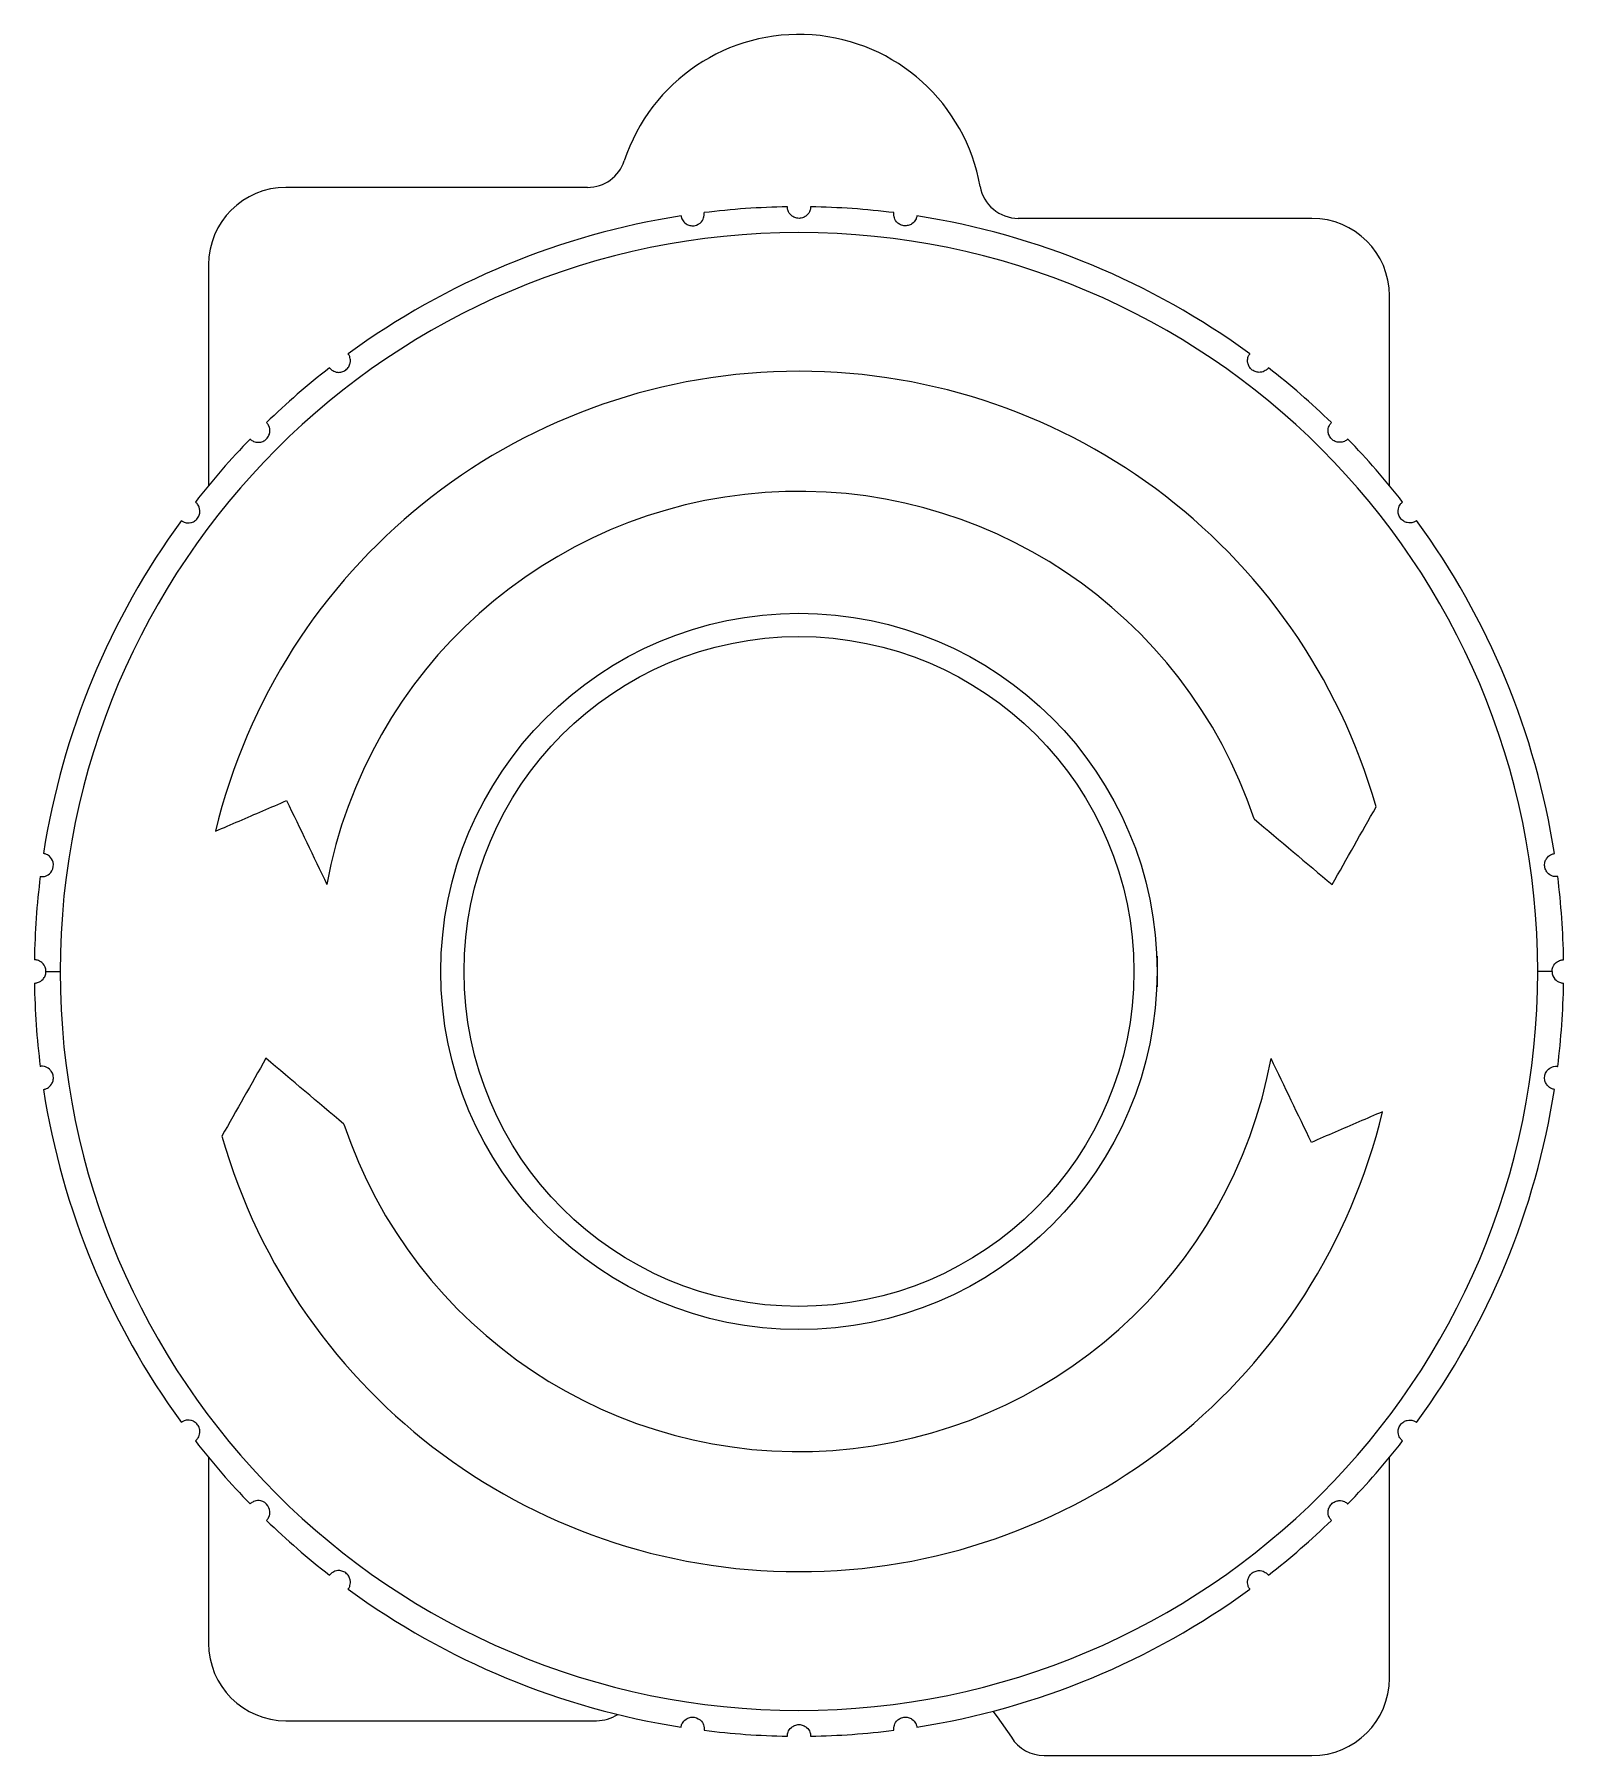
# Model space of a CAD drawing. Header units: millimetres. Extents: x -18.9 to 20.6, y -10.8 to 33.6.
import ezdxf

# ---------------------------------------------------------------- set-up
doc = ezdxf.new("R2010")
doc.units = ezdxf.units.MM

msp = doc.modelspace()

# ---------------------------------------------------------------- linework, layer by layer
at = {"color": 7, "linetype": 'Continuous', "lineweight": 25}
for p, q in [((-4.63, 29.661), (-12.419, 29.661)), ((14.081, 28.861), (6.494, 28.861)), ((-14.419, 27.661), (-14.419, 21.961)), ((16.081, 21.961), (16.081, 26.861)), ((10.081, 9.807), (10.081, 9.016)), ((-14.419, -3.139), (-14.419, -7.939)), ((16.081, -8.839), (16.081, -3.139)), ((-12.419, -9.939), (-4.398, -9.939)), ((7.166, -10.839), (14.081, -10.839))]:
    msp.add_line(p, q, dxfattribs=at)
at = {"color": 8, "linetype": 'Continuous', "lineweight": 25}
for p, q in [((10.081, 9.807), (10.073, 9.807)), ((10.073, 9.016), (10.081, 9.016))]:
    msp.add_line(p, q, dxfattribs=at)
at = {"color": 7, "linetype": 'Continuous', "lineweight": 25, "flags": 128}
msp.add_lwpolyline([(5.834, -9.695), (5.948, -9.837), (6.316, -10.366)], dxfattribs=at)
at = {"color": 7, "linetype": 'Continuous', "lineweight": 25}
for radius in [9.25, 8.65]:
    msp.add_circle((0.831, 9.411), radius, dxfattribs=at)
for centre, radius, start, end in [((0.831, 28.861), 4.75, 10.0154, 161.7573), ((-4.63, 30.661), 1, 270, 341.7573), ((-12.419, 27.661), 2, 90, 180), ((6.494, 29.861), 1, 190.0154, 270), ((0.831, 9.411), 19.75, 98.8703, 126.1297), ((0.831, 9.411), 19.75, 90.8703, 97.1297), ((0.831, 9.411), 19.75, 82.8703, 89.1297), ((0.831, 9.411), 19.75, 53.8703, 81.1297), ((0.831, 9.411), 19.082, 0, 180), ((14.081, 26.861), 2, 0, 90), ((0.831, 9.411), 15.5, 15.9187, 166.4832), ((0.831, 9.411), 19.75, 127.8703, 134.1297), ((0.831, 9.411), 19.75, 45.8703, 52.1297), ((0.831, 9.411), 19.75, 135.8703, 142.1297), ((0.831, 9.411), 19.75, 37.8703, 44.1297), ((0.831, 9.411), 12.4, 18.5318, 169.5457), ((0.831, 9.411), 19.75, 143.8703, 171.1297), ((0.831, 9.411), 19.75, 8.8703, 36.1297), ((0.831, 9.411), 19.75, 172.8703, 179.1297), ((0.831, 9.411), 19.75, 0.8703, 7.1297), ((0.831, 9.411), 19.082, 180, 0), ((0.831, 9.411), 19.75, 180.8703, 187.1297), ((0.831, 9.411), 19.75, 352.8703, 359.1297), ((0.831, 9.411), 12.4, 198.5318, 349.5457), ((0.831, 9.411), 19.75, 188.8703, 216.1297), ((0.831, 9.411), 19.75, 323.8703, 351.1297), ((0.831, 9.411), 15.5, 195.9187, 346.4832), ((0.831, 9.411), 19.75, 217.8703, 224.1297), ((0.831, 9.411), 19.75, 315.8703, 322.1297), ((0.831, 9.411), 19.75, 225.8703, 232.1297), ((0.831, 9.411), 19.75, 307.8703, 314.1297), ((0.831, 9.411), 19.75, 233.8703, 261.1297), ((0.831, 9.411), 19.75, 278.8703, 306.1297), ((-12.419, -7.939), 2, 180, 270), ((14.081, -8.839), 2, 270, 0), ((-4.398, -8.939), 1, 270, 303.1834), ((0.831, 9.411), 19.75, 262.8703, 269.1297), ((0.831, 9.411), 19.75, 270.8703, 277.1297), ((7.166, -9.839), 1, 211.829, 270)]:
    msp.add_arc(centre, radius, start, end, dxfattribs=at)
for points, knots in [([(-2.214, 28.925), (-2.214, 28.925), (-2.213, 28.916), (-2.205, 28.881), (-2.197, 28.855), (-2.161, 28.791), (-2.132, 28.751), (-2.056, 28.702), (-2.025, 28.687), (-1.955, 28.669), (-1.915, 28.666), (-1.798, 28.683), (-1.73, 28.727), (-1.651, 28.818), (-1.634, 28.864), (-1.617, 28.936), (-1.617, 28.963), (-1.618, 29), (-1.62, 29.009), (-1.62, 29.009)], [0, 0, 0, 0, 0.125, 0.125, 0.25, 0.25, 0.375, 0.375, 0.4375, 0.4375, 0.5, 0.5, 0.625, 0.625, 0.75, 0.75, 0.875, 0.875, 1, 1, 1, 1]), ([(1.131, 29.159), (1.131, 29.159), (1.132, 29.15), (1.128, 29.114), (1.124, 29.087), (1.098, 29.018), (1.074, 28.975), (1.006, 28.915), (0.977, 28.897), (0.91, 28.869), (0.871, 28.861), (0.792, 28.861), (0.753, 28.869), (0.686, 28.896), (0.657, 28.915), (0.588, 28.975), (0.565, 29.018), (0.538, 29.087), (0.535, 29.114), (0.531, 29.15), (0.531, 29.159), (0.531, 29.159)], [0, 0, 0, 0, 0.125, 0.125, 0.25, 0.25, 0.375, 0.375, 0.4375, 0.4375, 0.5, 0.5, 0.5625, 0.5625, 0.625, 0.625, 0.75, 0.75, 0.875, 0.875, 1, 1, 1, 1]), ([(3.877, 28.925), (3.877, 28.925), (3.876, 28.916), (3.867, 28.881), (3.86, 28.855), (3.824, 28.791), (3.795, 28.751), (3.719, 28.701), (3.688, 28.687), (3.617, 28.669), (3.578, 28.666), (3.499, 28.677), (3.462, 28.691), (3.399, 28.727), (3.373, 28.75), (3.313, 28.819), (3.296, 28.864), (3.28, 28.936), (3.28, 28.963), (3.281, 28.999), (3.283, 29.009), (3.283, 29.009)], [0, 0, 0, 0, 0.125, 0.125, 0.25, 0.25, 0.375, 0.375, 0.4375, 0.4375, 0.5, 0.5, 0.5625, 0.5625, 0.625, 0.625, 0.75, 0.75, 0.875, 0.875, 1, 1, 1, 1]), ([(-11.293, 25.002), (-11.293, 25.002), (-11.288, 24.994), (-11.263, 24.968), (-11.244, 24.949), (-11.181, 24.91), (-11.137, 24.89), (-11.046, 24.883), (-11.012, 24.885), (-10.942, 24.904), (-10.906, 24.921), (-10.843, 24.968), (-10.817, 24.998), (-10.779, 25.06), (-10.767, 25.093), (-10.748, 25.182), (-10.756, 25.23), (-10.776, 25.301), (-10.789, 25.325), (-10.808, 25.356), (-10.814, 25.363), (-10.814, 25.363)], [0, 0, 0, 0, 0.125, 0.125, 0.25, 0.25, 0.375, 0.375, 0.4375, 0.4375, 0.5, 0.5, 0.5625, 0.5625, 0.625, 0.625, 0.75, 0.75, 0.875, 0.875, 1, 1, 1, 1]), ([(12.955, 25.002), (12.955, 25.002), (12.95, 24.994), (12.926, 24.968), (12.907, 24.949), (12.844, 24.91), (12.799, 24.889), (12.709, 24.883), (12.674, 24.885), (12.604, 24.904), (12.568, 24.921), (12.505, 24.968), (12.479, 24.998), (12.441, 25.061), (12.43, 25.093), (12.411, 25.182), (12.418, 25.23), (12.438, 25.301), (12.452, 25.325), (12.47, 25.356), (12.476, 25.363), (12.476, 25.363)], [0, 0, 0, 0, 0.125, 0.125, 0.25, 0.25, 0.375, 0.375, 0.4375, 0.4375, 0.5, 0.5, 0.5625, 0.5625, 0.625, 0.625, 0.75, 0.75, 0.875, 0.875, 1, 1, 1, 1]), ([(-13.345, 23.163), (-13.345, 23.163), (-13.338, 23.156), (-13.311, 23.133), (-13.289, 23.117), (-13.221, 23.087), (-13.174, 23.073), (-13.084, 23.079), (-13.05, 23.086), (-12.983, 23.115), (-12.95, 23.136), (-12.894, 23.192), (-12.873, 23.225), (-12.844, 23.292), (-12.837, 23.326), (-12.831, 23.417), (-12.845, 23.464), (-12.874, 23.531), (-12.891, 23.553), (-12.914, 23.581), (-12.92, 23.587), (-12.92, 23.587)], [0, 0, 0, 0, 0.125, 0.125, 0.25, 0.25, 0.375, 0.375, 0.4375, 0.4375, 0.5, 0.5, 0.5625, 0.5625, 0.625, 0.625, 0.75, 0.75, 0.875, 0.875, 1, 1, 1, 1]), ([(15.007, 23.163), (15.007, 23.163), (15.001, 23.156), (14.973, 23.133), (14.951, 23.117), (14.884, 23.087), (14.837, 23.073), (14.746, 23.079), (14.713, 23.086), (14.646, 23.115), (14.613, 23.136), (14.557, 23.192), (14.535, 23.225), (14.506, 23.292), (14.499, 23.326), (14.493, 23.417), (14.507, 23.464), (14.537, 23.531), (14.553, 23.553), (14.576, 23.581), (14.583, 23.587), (14.583, 23.587)], [0, 0, 0, 0, 0.125, 0.125, 0.25, 0.25, 0.375, 0.375, 0.4375, 0.4375, 0.5, 0.5, 0.5625, 0.5625, 0.625, 0.625, 0.75, 0.75, 0.875, 0.875, 1, 1, 1, 1]), ([(-15.12, 21.056), (-15.12, 21.056), (-15.113, 21.05), (-15.083, 21.032), (-15.059, 21.018), (-14.988, 20.998), (-14.939, 20.991), (-14.85, 21.01), (-14.817, 21.022), (-14.755, 21.059), (-14.725, 21.086), (-14.678, 21.149), (-14.661, 21.185), (-14.642, 21.255), (-14.64, 21.29), (-14.647, 21.38), (-14.668, 21.424), (-14.706, 21.486), (-14.725, 21.506), (-14.752, 21.53), (-14.759, 21.535), (-14.759, 21.535)], [0, 0, 0, 0, 0.125, 0.125, 0.25, 0.25, 0.375, 0.375, 0.4375, 0.4375, 0.5, 0.5, 0.5625, 0.5625, 0.625, 0.625, 0.75, 0.75, 0.875, 0.875, 1, 1, 1, 1]), ([(16.783, 21.056), (16.783, 21.056), (16.776, 21.05), (16.745, 21.032), (16.721, 21.018), (16.651, 20.998), (16.602, 20.991), (16.513, 21.01), (16.481, 21.021), (16.419, 21.059), (16.389, 21.085), (16.341, 21.148), (16.324, 21.184), (16.305, 21.254), (16.303, 21.289), (16.31, 21.379), (16.33, 21.424), (16.369, 21.486), (16.388, 21.506), (16.414, 21.53), (16.422, 21.535), (16.422, 21.535)], [0, 0, 0, 0, 0.125, 0.125, 0.25, 0.25, 0.375, 0.375, 0.4375, 0.4375, 0.5, 0.5, 0.5625, 0.5625, 0.625, 0.625, 0.75, 0.75, 0.875, 0.875, 1, 1, 1, 1]), ([(-14.239, 13.034), (-14.036, 13.122), (-13.629, 13.297), (-13.016, 13.56), (-12.607, 13.736), (-12.402, 13.825)], [0, 0, 0, 0, 0.333341, 0.666659, 1, 1, 1, 1]), ([(-18.766, 11.863), (-18.766, 11.863), (-18.757, 11.861), (-18.721, 11.859), (-18.694, 11.859), (-18.622, 11.876), (-18.576, 11.894), (-18.484, 11.973), (-18.44, 12.04), (-18.418, 12.196), (-18.442, 12.273), (-18.508, 12.375), (-18.548, 12.404), (-18.612, 12.44), (-18.638, 12.447), (-18.673, 12.456), (-18.682, 12.457), (-18.682, 12.457)], [0, 0, 0, 0, 0.125, 0.125, 0.25, 0.25, 0.375, 0.375, 0.5, 0.5, 0.625, 0.625, 0.75, 0.75, 0.875, 0.875, 1, 1, 1, 1]), ([(20.429, 11.863), (20.429, 11.863), (20.42, 11.861), (20.384, 11.859), (20.356, 11.859), (20.285, 11.876), (20.239, 11.893), (20.17, 11.953), (20.147, 11.979), (20.111, 12.042), (20.098, 12.079), (20.087, 12.157), (20.089, 12.197), (20.107, 12.267), (20.121, 12.299), (20.171, 12.375), (20.21, 12.404), (20.275, 12.44), (20.301, 12.447), (20.336, 12.456), (20.345, 12.457), (20.345, 12.457)], [0, 0, 0, 0, 0.125, 0.125, 0.25, 0.25, 0.375, 0.375, 0.4375, 0.4375, 0.5, 0.5, 0.5625, 0.5625, 0.625, 0.625, 0.75, 0.75, 0.875, 0.875, 1, 1, 1, 1]), ([(-18.619, 9.411), (-18.619, 9.491), (-18.653, 9.563), (-18.733, 9.655), (-18.776, 9.678), (-18.844, 9.704), (-18.872, 9.708), (-18.907, 9.712), (-18.916, 9.711), (-18.916, 9.711)], [0, 0, 0, 0, 0.25, 0.25, 0.5, 0.5, 0.75, 0.75, 1, 1, 1, 1]), ([(-18.916, 9.111), (-18.916, 9.111), (-18.907, 9.111), (-18.872, 9.114), (-18.844, 9.118), (-18.776, 9.145), (-18.733, 9.168), (-18.673, 9.237), (-18.654, 9.265), (-18.627, 9.333), (-18.619, 9.372), (-18.619, 9.411)], [0, 0, 0, 0, 0.25, 0.25, 0.5, 0.5, 0.75, 0.75, 0.875, 0.875, 1, 1, 1, 1]), ([(20.281, 9.411), (20.281, 9.491), (20.316, 9.563), (20.396, 9.655), (20.439, 9.678), (20.507, 9.704), (20.534, 9.708), (20.57, 9.712), (20.579, 9.711), (20.579, 9.711)], [0, 0, 0, 0, 0.25, 0.25, 0.5, 0.5, 0.75, 0.75, 1, 1, 1, 1]), ([(20.281, 9.411), (20.281, 9.332), (20.316, 9.259), (20.396, 9.168), (20.439, 9.145), (20.507, 9.118), (20.534, 9.114), (20.57, 9.111), (20.579, 9.111), (20.579, 9.111)], [0, 0, 0, 0, 0.25, 0.25, 0.5, 0.5, 0.75, 0.75, 1, 1, 1, 1]), ([(-18.682, 6.366), (-18.682, 6.366), (-18.673, 6.367), (-18.638, 6.375), (-18.612, 6.383), (-18.548, 6.419), (-18.508, 6.448), (-18.459, 6.524), (-18.444, 6.555), (-18.427, 6.626), (-18.424, 6.666), (-18.435, 6.743), (-18.448, 6.781), (-18.485, 6.844), (-18.508, 6.87), (-18.576, 6.929), (-18.622, 6.946), (-18.694, 6.963), (-18.721, 6.963), (-18.757, 6.962), (-18.766, 6.96), (-18.766, 6.96)], [0, 0, 0, 0, 0.125, 0.125, 0.25, 0.25, 0.375, 0.375, 0.4375, 0.4375, 0.5, 0.5, 0.5625, 0.5625, 0.625, 0.625, 0.75, 0.75, 0.875, 0.875, 1, 1, 1, 1]), ([(20.345, 6.366), (20.345, 6.366), (20.336, 6.367), (20.301, 6.375), (20.275, 6.383), (20.211, 6.419), (20.171, 6.448), (20.121, 6.524), (20.107, 6.555), (20.089, 6.625), (20.087, 6.665), (20.097, 6.743), (20.111, 6.78), (20.147, 6.844), (20.17, 6.87), (20.239, 6.929), (20.285, 6.946), (20.356, 6.963), (20.384, 6.963), (20.419, 6.962), (20.429, 6.96), (20.429, 6.96)], [0, 0, 0, 0, 0.125, 0.125, 0.25, 0.25, 0.375, 0.375, 0.4375, 0.4375, 0.5, 0.5, 0.5625, 0.5625, 0.625, 0.625, 0.75, 0.75, 0.875, 0.875, 1, 1, 1, 1]), ([(15.902, 5.788), (15.698, 5.701), (15.291, 5.526), (14.679, 5.262), (14.27, 5.086), (14.065, 4.998)], [0, 0, 0, 0, 0.333341, 0.666659, 1, 1, 1, 1]), ([(-14.759, -2.713), (-14.759, -2.713), (-14.752, -2.708), (-14.725, -2.683), (-14.706, -2.664), (-14.667, -2.601), (-14.647, -2.557), (-14.64, -2.466), (-14.643, -2.432), (-14.662, -2.361), (-14.679, -2.325), (-14.726, -2.263), (-14.756, -2.236), (-14.819, -2.199), (-14.851, -2.187), (-14.939, -2.169), (-14.988, -2.176), (-15.059, -2.196), (-15.082, -2.209), (-15.113, -2.228), (-15.12, -2.234), (-15.12, -2.234)], [0, 0, 0, 0, 0.125, 0.125, 0.25, 0.25, 0.375, 0.375, 0.4375, 0.4375, 0.5, 0.5, 0.5625, 0.5625, 0.625, 0.625, 0.75, 0.75, 0.875, 0.875, 1, 1, 1, 1]), ([(16.422, -2.713), (16.422, -2.713), (16.415, -2.708), (16.388, -2.683), (16.369, -2.664), (16.33, -2.601), (16.31, -2.557), (16.303, -2.466), (16.305, -2.432), (16.324, -2.362), (16.341, -2.326), (16.388, -2.263), (16.418, -2.237), (16.481, -2.199), (16.513, -2.187), (16.602, -2.169), (16.65, -2.176), (16.721, -2.196), (16.745, -2.209), (16.776, -2.228), (16.783, -2.234), (16.783, -2.234)], [0, 0, 0, 0, 0.125, 0.125, 0.25, 0.25, 0.375, 0.375, 0.4375, 0.4375, 0.5, 0.5, 0.5625, 0.5625, 0.625, 0.625, 0.75, 0.75, 0.875, 0.875, 1, 1, 1, 1]), ([(-12.92, -4.765), (-12.92, -4.765), (-12.914, -4.758), (-12.891, -4.731), (-12.874, -4.709), (-12.845, -4.642), (-12.831, -4.595), (-12.839, -4.474), (-12.865, -4.399), (-12.977, -4.286), (-13.053, -4.259), (-13.175, -4.251), (-13.221, -4.265), (-13.289, -4.294), (-13.31, -4.311), (-13.338, -4.334), (-13.345, -4.34), (-13.345, -4.34)], [0, 0, 0, 0, 0.125, 0.125, 0.25, 0.25, 0.375, 0.375, 0.5, 0.5, 0.625, 0.625, 0.75, 0.75, 0.875, 0.875, 1, 1, 1, 1]), ([(14.583, -4.765), (14.583, -4.765), (14.576, -4.758), (14.553, -4.731), (14.537, -4.709), (14.507, -4.641), (14.493, -4.594), (14.499, -4.504), (14.506, -4.47), (14.535, -4.403), (14.557, -4.37), (14.612, -4.314), (14.645, -4.292), (14.713, -4.264), (14.746, -4.257), (14.837, -4.251), (14.884, -4.265), (14.951, -4.294), (14.973, -4.311), (15.001, -4.334), (15.007, -4.34), (15.007, -4.34)], [0, 0, 0, 0, 0.125, 0.125, 0.25, 0.25, 0.375, 0.375, 0.4375, 0.4375, 0.5, 0.5, 0.5625, 0.5625, 0.625, 0.625, 0.75, 0.75, 0.875, 0.875, 1, 1, 1, 1]), ([(-10.814, -6.541), (-10.814, -6.541), (-10.808, -6.533), (-10.789, -6.503), (-10.776, -6.479), (-10.756, -6.408), (-10.748, -6.359), (-10.767, -6.27), (-10.779, -6.238), (-10.817, -6.175), (-10.843, -6.146), (-10.905, -6.099), (-10.941, -6.082), (-11.012, -6.063), (-11.046, -6.06), (-11.136, -6.067), (-11.181, -6.087), (-11.244, -6.126), (-11.263, -6.145), (-11.287, -6.172), (-11.293, -6.179), (-11.293, -6.179)], [0, 0, 0, 0, 0.125, 0.125, 0.25, 0.25, 0.375, 0.375, 0.4375, 0.4375, 0.5, 0.5, 0.5625, 0.5625, 0.625, 0.625, 0.75, 0.75, 0.875, 0.875, 1, 1, 1, 1]), ([(12.476, -6.541), (12.476, -6.541), (12.47, -6.533), (12.452, -6.503), (12.439, -6.479), (12.418, -6.408), (12.411, -6.359), (12.43, -6.271), (12.441, -6.238), (12.479, -6.176), (12.505, -6.146), (12.568, -6.099), (12.604, -6.082), (12.674, -6.063), (12.709, -6.06), (12.8, -6.067), (12.844, -6.087), (12.906, -6.126), (12.926, -6.145), (12.95, -6.172), (12.955, -6.179), (12.955, -6.179)], [0, 0, 0, 0, 0.125, 0.125, 0.25, 0.25, 0.375, 0.375, 0.4375, 0.4375, 0.5, 0.5, 0.5625, 0.5625, 0.625, 0.625, 0.75, 0.75, 0.875, 0.875, 1, 1, 1, 1]), ([(-2.214, -10.103), (-2.214, -10.103), (-2.213, -10.094), (-2.205, -10.059), (-2.197, -10.032), (-2.161, -9.968), (-2.132, -9.929), (-2.056, -9.879), (-2.025, -9.864), (-1.955, -9.847), (-1.915, -9.844), (-1.798, -9.86), (-1.73, -9.904), (-1.651, -9.996), (-1.634, -10.042), (-1.617, -10.113), (-1.617, -10.141), (-1.618, -10.177), (-1.62, -10.186), (-1.62, -10.186)], [0, 0, 0, 0, 0.125, 0.125, 0.25, 0.25, 0.375, 0.375, 0.4375, 0.4375, 0.5, 0.5, 0.625, 0.625, 0.75, 0.75, 0.875, 0.875, 1, 1, 1, 1]), ([(0.531, -10.336), (0.531, -10.336), (0.531, -10.327), (0.535, -10.292), (0.538, -10.265), (0.565, -10.196), (0.588, -10.153), (0.657, -10.093), (0.685, -10.074), (0.753, -10.047), (0.792, -10.039), (0.87, -10.039), (0.909, -10.047), (0.977, -10.074), (1.006, -10.093), (1.074, -10.153), (1.098, -10.196), (1.124, -10.264), (1.128, -10.291), (1.132, -10.327), (1.131, -10.336), (1.131, -10.336)], [0, 0, 0, 0, 0.125, 0.125, 0.25, 0.25, 0.375, 0.375, 0.4375, 0.4375, 0.5, 0.5, 0.5625, 0.5625, 0.625, 0.625, 0.75, 0.75, 0.875, 0.875, 1, 1, 1, 1]), ([(3.283, -10.186), (3.283, -10.186), (3.281, -10.177), (3.28, -10.141), (3.28, -10.114), (3.296, -10.042), (3.314, -9.996), (3.373, -9.927), (3.399, -9.905), (3.462, -9.868), (3.499, -9.855), (3.577, -9.844), (3.617, -9.847), (3.687, -9.864), (3.719, -9.879), (3.795, -9.929), (3.824, -9.968), (3.86, -10.032), (3.867, -10.058), (3.876, -10.093), (3.877, -10.103), (3.877, -10.103)], [0, 0, 0, 0, 0.125, 0.125, 0.25, 0.25, 0.375, 0.375, 0.4375, 0.4375, 0.5, 0.5, 0.5625, 0.5625, 0.625, 0.625, 0.75, 0.75, 0.875, 0.875, 1, 1, 1, 1])]:
    msp.add_open_spline(points, degree=3, knots=knots, dxfattribs=at)
for points in [[(-12.402, 13.825), (-12.057, 13.106), (-11.71, 12.385), (-11.363, 11.661)], [(12.588, 13.352), (13.261, 12.784), (13.932, 12.218), (14.6, 11.654)], [(14.6, 11.654), (14.98, 12.326), (15.359, 12.995), (15.737, 13.662)], [(-18.619, 9.411), (-18.511, 9.411), (-18.381, 9.411), (-18.251, 9.411)], [(20.281, 9.411), (20.173, 9.411), (20.044, 9.411), (19.913, 9.411)], [(-12.937, 7.169), (-13.318, 6.497), (-13.697, 5.827), (-14.074, 5.16)], [(-10.926, 5.47), (-11.598, 6.038), (-12.269, 6.604), (-12.937, 7.169)], [(14.065, 4.998), (13.72, 5.717), (13.373, 6.438), (13.025, 7.161)]]:
    msp.add_open_spline(points, degree=3, dxfattribs=at)

doc.saveas('drawing.dxf')
